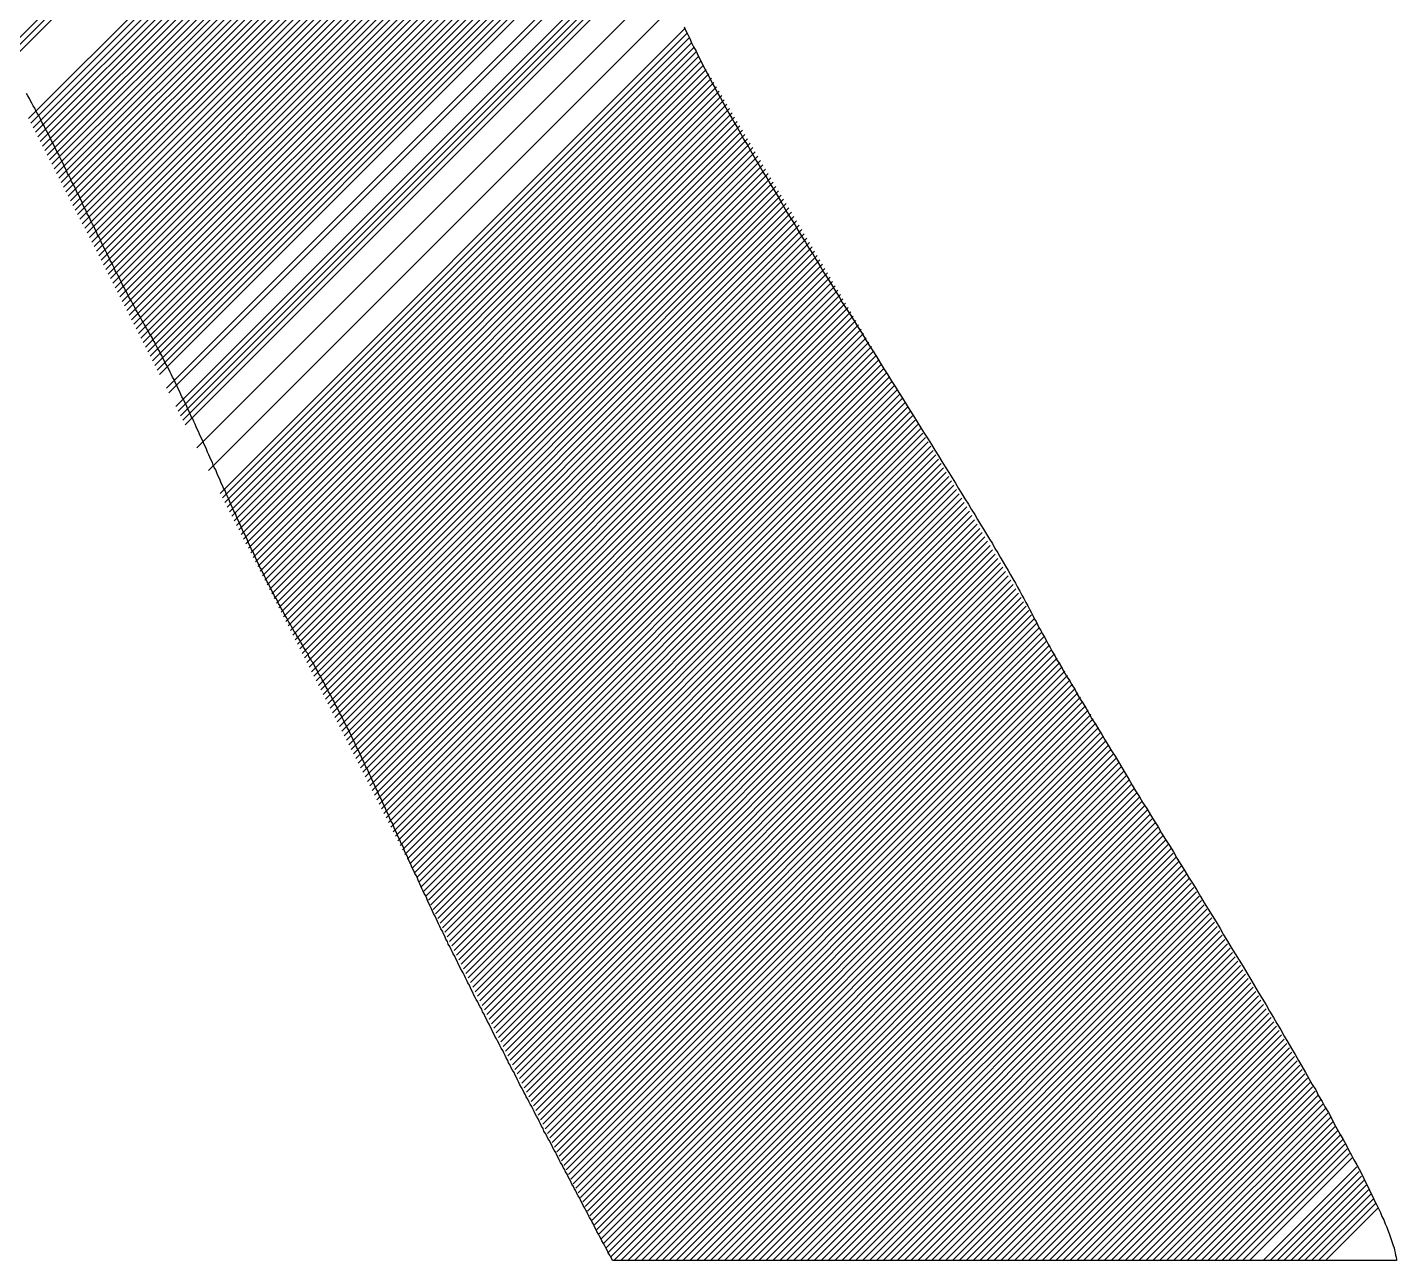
# Model space of a CAD drawing. Extents: x 3196 to 9141, y -1880 to 2325.
# Drawn here: x 9000.84 to 9014.86, y -1205.08 to -1192.46 of the extents above; entities that cross this region are included whole.
import ezdxf

# ---------------------------------------------------------------- set-up
doc = ezdxf.new("R2010")
doc.units = 0
doc.header["$MEASUREMENT"] = 0
doc.layers.add('1', color=1, linetype='CONTINUOUS')
doc.layers.add('10', color=10, linetype='CONTINUOUS')

msp = doc.modelspace()

# ---------------------------------------------------------------- linework, layer by layer
at = {"layer": '1', "linetype": 'Continuous'}
for p, q in [((8993.171068, -1200.157835), (9013.175168, -1180.153785)), ((8993.171068, -1200.228535), (9013.189618, -1180.210035)), ((8993.171068, -1200.299285), (9013.204068, -1180.266285)), ((9000.856468, -1193.391685), (9013.363168, -1180.884985)), ((9000.880418, -1193.438485), (9013.377618, -1180.941235)), ((9000.904318, -1193.485235), (9013.392118, -1180.997485)), ((9000.928268, -1193.532035), (9013.406568, -1181.053735)), ((9000.952218, -1193.578785), (9013.421018, -1181.109985)), ((9000.976168, -1193.625585), (9013.445868, -1181.155835)), ((9001.000068, -1193.672335), (9013.449968, -1181.222485)), ((9001.024018, -1193.719135), (9013.442868, -1181.300285)), ((9001.047968, -1193.765885), (9013.441368, -1181.372485)), ((9001.071868, -1193.812685), (9013.439868, -1181.444685)), ((9001.095818, -1193.859435), (9013.438368, -1181.516885)), ((9001.119768, -1193.906235), (9013.436868, -1181.589085)), ((9001.143668, -1193.952985), (9013.435418, -1181.661285)), ((9001.167618, -1193.999785), (9013.433918, -1181.733485)), ((9001.191568, -1194.046535), (9013.432418, -1181.805685)), ((9001.215468, -1194.093335), (9013.430918, -1181.877935)), ((9001.239418, -1194.140085), (9013.429418, -1181.950135)), ((9001.263368, -1194.186885), (9013.427918, -1182.022335)), ((9001.287318, -1194.233635), (9013.426418, -1182.094535)), ((9001.311218, -1194.280435), (9013.424918, -1182.166735)), ((9001.335168, -1194.327235), (9013.423418, -1182.238935)), ((9001.359118, -1194.373985), (9013.421918, -1182.311135)), ((9001.383018, -1194.420785), (9013.420418, -1182.383335)), ((9001.406968, -1194.467535), (9013.418968, -1182.455585)), ((9001.430918, -1194.514335), (9013.417468, -1182.527785)), ((9001.454818, -1194.561085), (9013.415968, -1182.599985)), ((9001.478768, -1194.607885), (9013.414468, -1182.672185)), ((9001.502718, -1194.654635), (9013.412968, -1182.744385)), ((9001.526668, -1194.701435), (9013.411468, -1182.816585)), ((9001.550568, -1194.748185), (9013.409968, -1182.888785)), ((9001.574518, -1194.794985), (9013.408468, -1182.960985)), ((9001.598468, -1194.841735), (9013.406968, -1183.033185)), ((9001.622368, -1194.888535), (9013.405468, -1183.105435)), ((9001.646318, -1194.935285), (9013.404018, -1183.177635)), ((9001.670268, -1194.982085), (9013.402518, -1183.249835)), ((9001.694168, -1195.028835), (9013.401018, -1183.322035)), ((9001.718118, -1195.075635), (9013.399518, -1183.394235)), ((9001.742068, -1195.122385), (9013.398018, -1183.466435)), ((9001.765968, -1195.169185), (9013.396518, -1183.538635)), ((9001.789918, -1195.215935), (9013.395018, -1183.610835)), ((9001.813868, -1195.262735), (9013.393518, -1183.683085)), ((9001.837818, -1195.309485), (9013.392018, -1183.755285)), ((9001.861718, -1195.356285), (9013.390518, -1183.827485)), ((9001.885668, -1195.403035), (9013.389018, -1183.899685)), ((9001.909618, -1195.449835), (9013.387568, -1183.971885)), ((9001.933518, -1195.496585), (9013.386068, -1184.044085)), ((9001.957468, -1195.543385), (9013.384568, -1184.116285)), ((9001.981418, -1195.590135), (9013.383068, -1184.188485)), ((9002.005318, -1195.636935), (9013.381568, -1184.260735)), ((9002.029268, -1195.683685), (9013.380068, -1184.332935)), ((9002.053218, -1195.730485), (9013.378568, -1184.405135)), ((9002.077168, -1195.777285), (9013.377068, -1184.477335)), ((9002.101068, -1195.824035), (9013.375568, -1184.549535)), ((9002.125018, -1195.870835), (9013.374068, -1184.621735)), ((9002.148968, -1195.917585), (9013.355718, -1184.710835)), ((9002.172868, -1195.964385), (9013.341568, -1184.795685)), ((9002.196818, -1196.011135), (9013.327418, -1184.880535)), ((9002.268618, -1196.151485), (9013.285018, -1185.135085)), ((9002.292568, -1196.198235), (9013.270868, -1185.219935)), ((9002.364368, -1196.338585), (9013.228468, -1185.474485)), ((9002.388318, -1196.385335), (9013.214318, -1185.559335)), ((9002.412218, -1196.432135), (9013.200168, -1185.644185)), ((9002.436168, -1196.478885), (9013.186018, -1185.729035)), ((9002.460118, -1196.525685), (9013.171868, -1185.813885)), ((9002.579768, -1196.759535), (9012.998218, -1186.341085)), ((9002.699468, -1196.993435), (9012.833668, -1186.859185)), ((9002.819118, -1197.227335), (9007.579418, -1192.467035)), ((9002.843068, -1197.274085), (9007.601768, -1192.515335)), ((9002.867018, -1197.320885), (9007.624168, -1192.563685)), ((9002.890918, -1197.367635), (9007.646568, -1192.611985)), ((9002.914868, -1197.414435), (9007.668968, -1192.660335)), ((9002.938818, -1197.461185), (9007.691368, -1192.708635)), ((9002.962718, -1197.507985), (9007.714468, -1192.756235)), ((9002.986668, -1197.554735), (9007.740868, -1192.800535)), ((9003.010618, -1197.601535), (9007.767318, -1192.844835)), ((9003.034518, -1197.648285), (9007.793718, -1192.889135)), ((9003.058468, -1197.695085), (9007.820118, -1192.933435)), ((9003.082418, -1197.741835), (9007.846518, -1192.977735)), ((9003.106368, -1197.788635), (9007.872968, -1193.022035)), ((9003.130268, -1197.835385), (9007.899368, -1193.066335)), ((9003.154218, -1197.882185), (9007.925768, -1193.110585)), ((9003.178168, -1197.928935), (9007.952218, -1193.154885)), ((9003.202068, -1197.975735), (9007.978618, -1193.199185)), ((9003.226018, -1198.022485), (9008.005018, -1193.243485)), ((9003.249968, -1198.069285), (9008.031418, -1193.287785)), ((9003.273868, -1198.116035), (9008.057868, -1193.332085)), ((9003.297818, -1198.162835), (9008.084268, -1193.376385)), ((9003.321768, -1198.209585), (9008.110668, -1193.420685)), ((9003.345668, -1198.256385), (9008.137118, -1193.464985)), ((9003.369618, -1198.303135), (9008.163518, -1193.509285)), ((9003.393568, -1198.349935), (9008.189918, -1193.553585)), ((9003.417518, -1198.396685), (9008.216318, -1193.597885)), ((9003.441418, -1198.443485), (9008.242768, -1193.642185)), ((9003.465368, -1198.490235), (9008.269168, -1193.686485)), ((9003.489318, -1198.537035), (9008.295568, -1193.730735)), ((9003.513218, -1198.583835), (9008.321968, -1193.775035)), ((9003.537168, -1198.630585), (9008.348418, -1193.819335)), ((9003.561118, -1198.677385), (9008.374818, -1193.863635)), ((9003.585018, -1198.724135), (9008.401218, -1193.907935)), ((9003.608968, -1198.770935), (9008.427668, -1193.952235)), ((9003.632918, -1198.817685), (9008.454068, -1193.996535)), ((9003.656868, -1198.864485), (9008.480468, -1194.040835)), ((9003.680768, -1198.911235), (9008.506868, -1194.085135)), ((9003.704718, -1198.958035), (9008.533318, -1194.129435)), ((9003.728668, -1199.004785), (9008.559718, -1194.173735)), ((9003.752568, -1199.051585), (9008.586118, -1194.218035)), ((9003.776518, -1199.098335), (9008.612568, -1194.262335)), ((9003.800468, -1199.145135), (9008.638968, -1194.306635)), ((9003.824368, -1199.191885), (9008.665368, -1194.350885)), ((9003.848318, -1199.238685), (9008.691768, -1194.395185)), ((9003.872268, -1199.285435), (9008.718218, -1194.439485)), ((9003.896218, -1199.332235), (9008.744618, -1194.483785)), ((9003.920118, -1199.378985), (9008.771018, -1194.528085)), ((9003.944068, -1199.425785), (9008.797468, -1194.572385)), ((9003.968018, -1199.472535), (9008.823868, -1194.616685)), ((9003.991918, -1199.519335), (9008.850268, -1194.660985)), ((9004.015868, -1199.566085), (9008.876668, -1194.705285)), ((9004.039818, -1199.612885), (9008.903118, -1194.749585)), ((9004.063718, -1199.659635), (9008.929518, -1194.793885)), ((9004.087668, -1199.706435), (9008.955918, -1194.838185)), ((9004.111618, -1199.753185), (9008.982368, -1194.882485)), ((9004.135518, -1199.799985), (9009.008768, -1194.926785)), ((9004.159468, -1199.846735), (9009.035168, -1194.971085)), ((9004.183418, -1199.893535), (9009.061568, -1195.015335)), ((9004.207368, -1199.940335), (9009.088018, -1195.059635)), ((9004.231268, -1199.987085), (9009.114418, -1195.103935)), ((9004.255218, -1200.033885), (9009.140818, -1195.148235)), ((9004.279168, -1200.080635), (9009.167268, -1195.192535)), ((9004.303068, -1200.127435), (9009.193668, -1195.236835)), ((9004.327018, -1200.174185), (9009.220068, -1195.281135)), ((9004.350968, -1200.220985), (9009.246468, -1195.325435)), ((9004.374868, -1200.267735), (9009.272918, -1195.369735)), ((9004.398818, -1200.314535), (9009.299318, -1195.414035)), ((9004.422768, -1200.361285), (9009.325718, -1195.458335)), ((9004.446718, -1200.408085), (9009.352168, -1195.502635)), ((9004.470618, -1200.454835), (9009.378568, -1195.546935)), ((9004.494568, -1200.501635), (9009.404968, -1195.591235)), ((9004.518518, -1200.548385), (9009.431368, -1195.635485)), ((9004.542418, -1200.595185), (9009.457818, -1195.679785)), ((9004.566368, -1200.641935), (9009.484218, -1195.724085)), ((9004.590318, -1200.688735), (9009.510618, -1195.768385)), ((9004.614218, -1200.735485), (9009.537068, -1195.812685)), ((9004.638168, -1200.782285), (9009.563468, -1195.856985)), ((9004.662118, -1200.829035), (9009.589868, -1195.901285)), ((9004.686068, -1200.875835), (9009.616268, -1195.945585)), ((9004.709968, -1200.922585), (9009.642718, -1195.989885)), ((9004.733918, -1200.969385), (9009.669118, -1196.034185)), ((9004.757868, -1201.016135), (9009.695518, -1196.078485)), ((9004.781768, -1201.062935), (9009.721968, -1196.122785)), ((9004.805718, -1201.109685), (9009.748368, -1196.167085)), ((9004.829668, -1201.156485), (9009.774768, -1196.211385)), ((9004.853568, -1201.203235), (9009.801168, -1196.255635)), ((9004.877518, -1201.250035), (9009.827618, -1196.299935)), ((9004.901468, -1201.296835), (9009.854018, -1196.344235)), ((9004.925368, -1201.343585), (9009.880418, -1196.388535)), ((9004.949318, -1201.390385), (9009.906868, -1196.432835)), ((9004.973268, -1201.437135), (9009.933268, -1196.477135)), ((9004.997218, -1201.483935), (9009.959668, -1196.521435)), ((9005.021118, -1201.530685), (9009.986068, -1196.565735)), ((9005.045068, -1201.577485), (9010.012518, -1196.610035)), ((9005.069018, -1201.624235), (9010.038918, -1196.654335)), ((9005.092918, -1201.671035), (9010.065318, -1196.698635)), ((9005.116868, -1201.717785), (9010.091768, -1196.742935)), ((9005.140818, -1201.764585), (9010.118168, -1196.787235)), ((9005.164718, -1201.811335), (9010.144568, -1196.831535)), ((9005.188668, -1201.858135), (9010.170968, -1196.875785)), ((9005.212618, -1201.904885), (9010.197418, -1196.920085)), ((9005.236568, -1201.951685), (9010.223818, -1196.964385)), ((9005.260468, -1201.998435), (9010.250218, -1197.008685)), ((9005.284418, -1202.045235), (9010.276668, -1197.052985)), ((9005.308368, -1202.091985), (9010.303068, -1197.097285)), ((9005.332268, -1202.138785), (9010.329468, -1197.141585)), ((9005.356218, -1202.185535), (9010.355868, -1197.185885)), ((9005.380168, -1202.232335), (9010.382318, -1197.230185)), ((9005.404068, -1202.279085), (9010.408718, -1197.274485)), ((9005.428018, -1202.325885), (9010.435118, -1197.318785)), ((9005.451968, -1202.372635), (9010.461568, -1197.363085)), ((9005.475918, -1202.419435), (9010.487968, -1197.407385)), ((9005.499818, -1202.466185), (9010.514368, -1197.451685)), ((9005.523768, -1202.512985), (9010.540768, -1197.495935)), ((9005.547718, -1202.559735), (9010.567218, -1197.540235)), ((9005.571618, -1202.606535), (9010.593618, -1197.584535)), ((9005.595568, -1202.653285), (9010.620018, -1197.628835)), ((9005.619518, -1202.700085), (9010.646418, -1197.673135)), ((9005.643418, -1202.746885), (9010.672868, -1197.717435)), ((9005.667368, -1202.793635), (9010.699268, -1197.761735)), ((9005.691318, -1202.840435), (9010.725668, -1197.806035)), ((9005.715218, -1202.887185), (9010.752118, -1197.850335)), ((9005.739168, -1202.933985), (9010.778518, -1197.894635)), ((9005.763118, -1202.980735), (9010.804918, -1197.938935)), ((9005.787068, -1203.027535), (9010.831318, -1197.983235)), ((9005.810968, -1203.074285), (9010.857768, -1198.027535)), ((9005.834918, -1203.121085), (9010.884168, -1198.071835)), ((9005.858868, -1203.167835), (9010.910568, -1198.116085)), ((9005.882768, -1203.214635), (9010.937018, -1198.160385)), ((9005.906718, -1203.261385), (9010.963418, -1198.204685)), ((9005.930668, -1203.308185), (9010.989818, -1198.248985)), ((9005.954568, -1203.354935), (9011.016218, -1198.293285)), ((9005.978518, -1203.401735), (9011.042668, -1198.337585)), ((9006.002468, -1203.448485), (9011.069068, -1198.381885)), ((9006.026418, -1203.495285), (9011.095468, -1198.426185)), ((9006.050318, -1203.542035), (9011.121918, -1198.470485)), ((9006.074268, -1203.588835), (9011.148318, -1198.514785)), ((9006.098218, -1203.635585), (9011.174718, -1198.559085)), ((9006.122118, -1203.682385), (9011.201118, -1198.603385)), ((9006.146068, -1203.729135), (9011.227568, -1198.647685)), ((9006.170018, -1203.775935), (9011.253968, -1198.691985)), ((9006.193918, -1203.822685), (9011.280368, -1198.736285)), ((9006.217868, -1203.869485), (9011.306818, -1198.780535)), ((9006.241818, -1203.916235), (9011.333218, -1198.824835)), ((9006.265768, -1203.963035), (9011.359618, -1198.869135)), ((9006.289668, -1204.009785), (9011.386018, -1198.913435)), ((9006.313618, -1204.056585), (9011.412468, -1198.957735)), ((9006.337568, -1204.103385), (9011.438868, -1199.002035)), ((9006.361468, -1204.150135), (9011.465268, -1199.046335)), ((9006.385418, -1204.196935), (9011.491718, -1199.090635)), ((9006.409368, -1204.243685), (9011.518118, -1199.134935)), ((9006.433268, -1204.290485), (9011.544518, -1199.179235)), ((9006.457218, -1204.337235), (9011.570918, -1199.223535)), ((9006.481168, -1204.384035), (9011.597368, -1199.267835)), ((9006.505068, -1204.430785), (9011.623768, -1199.312135)), ((9006.529018, -1204.477585), (9011.650168, -1199.356435)), ((9006.552968, -1204.524335), (9011.676618, -1199.400685)), ((9006.576918, -1204.571135), (9011.703018, -1199.444985)), ((9006.600818, -1204.617885), (9011.729418, -1199.489285)), ((9006.624768, -1204.664685), (9011.755818, -1199.533585)), ((9006.648718, -1204.711435), (9011.782268, -1199.577885)), ((9006.672618, -1204.758235), (9011.808668, -1199.622185)), ((9006.696568, -1204.804985), (9011.835068, -1199.666485)), ((9006.720518, -1204.851785), (9011.861518, -1199.710785)), ((9006.744418, -1204.898535), (9011.887918, -1199.755085)), ((9006.768368, -1204.945335), (9011.914318, -1199.799385)), ((9006.792318, -1204.992085), (9011.940718, -1199.843685)), ((9006.816268, -1205.038885), (9011.967168, -1199.887985)), ((9006.848468, -1205.077385), (9011.993568, -1199.932285)), ((9006.919168, -1205.077385), (9012.019968, -1199.976585)), ((9006.989868, -1205.077385), (9012.046418, -1200.020835)), ((9007.060618, -1205.077385), (9012.072818, -1200.065135)), ((9007.131318, -1205.077385), (9012.099218, -1200.109435)), ((9007.202018, -1205.077385), (9012.125618, -1200.153735)), ((9007.272718, -1205.077385), (9012.152068, -1200.198035)), ((9007.343418, -1205.077385), (9012.178468, -1200.242335)), ((9007.414168, -1205.077385), (9012.204868, -1200.286635)), ((9007.484868, -1205.077385), (9012.231318, -1200.330935)), ((9007.555568, -1205.077385), (9012.257718, -1200.375235)), ((9007.626268, -1205.077385), (9012.284118, -1200.419535)), ((9007.696968, -1205.077385), (9012.310518, -1200.463835)), ((9007.767718, -1205.077385), (9012.336968, -1200.508135)), ((9007.838418, -1205.077385), (9012.363368, -1200.552435)), ((9007.909118, -1205.077385), (9012.389768, -1200.596735)), ((9007.979818, -1205.077385), (9012.416218, -1200.640985)), ((9008.050568, -1205.077385), (9012.442618, -1200.685285)), ((9008.121268, -1205.077385), (9012.469018, -1200.729585)), ((9008.191968, -1205.077385), (9012.495418, -1200.773885)), ((9008.262668, -1205.077385), (9012.521868, -1200.818185)), ((9008.333368, -1205.077385), (9012.548268, -1200.862485)), ((9008.404118, -1205.077385), (9012.574668, -1200.906785)), ((9008.474818, -1205.077385), (9012.601118, -1200.951085)), ((9008.545518, -1205.077385), (9012.627518, -1200.995385)), ((9008.616218, -1205.077385), (9012.653918, -1201.039685)), ((9008.686918, -1205.077385), (9012.680318, -1201.083985)), ((9008.757668, -1205.077385), (9012.706768, -1201.128285)), ((9008.828368, -1205.077385), (9012.733168, -1201.172585)), ((9008.899068, -1205.077385), (9012.759568, -1201.216885)), ((9008.969768, -1205.077385), (9012.785968, -1201.261135)), ((9009.040518, -1205.077385), (9012.812418, -1201.305435)), ((9009.111218, -1205.077385), (9012.838818, -1201.349735)), ((9009.181918, -1205.077385), (9012.865218, -1201.394035)), ((9009.252618, -1205.077385), (9012.891668, -1201.438335)), ((9009.323318, -1205.077385), (9012.918068, -1201.482635)), ((9009.394068, -1205.077385), (9012.944468, -1201.526935)), ((9009.464768, -1205.077385), (9012.970868, -1201.571235)), ((9009.535468, -1205.077385), (9012.997318, -1201.615535)), ((9009.606168, -1205.077385), (9013.023718, -1201.659835)), ((9009.676868, -1205.077385), (9013.050118, -1201.704135)), ((9009.747618, -1205.077385), (9013.076568, -1201.748435)), ((9009.818318, -1205.077385), (9013.102968, -1201.792735)), ((9009.889018, -1205.077385), (9013.129368, -1201.837035)), ((9009.959718, -1205.077385), (9013.155768, -1201.881335)), ((9010.030468, -1205.077385), (9013.182218, -1201.925585)), ((9010.101168, -1205.077385), (9013.208618, -1201.969885)), ((9010.171868, -1205.077385), (9013.235018, -1202.014185)), ((9010.242568, -1205.077385), (9013.261468, -1202.058485)), ((9010.313268, -1205.077385), (9013.287868, -1202.102785)), ((9010.384018, -1205.077385), (9013.314268, -1202.147085)), ((9010.454718, -1205.077385), (9013.340668, -1202.191385)), ((9010.525418, -1205.077385), (9013.367118, -1202.235685)), ((9010.596118, -1205.077385), (9013.393518, -1202.279985)), ((9010.666818, -1205.077385), (9013.419918, -1202.324285)), ((9010.737568, -1205.077385), (9013.446368, -1202.368585)), ((9010.808268, -1205.077385), (9013.472768, -1202.412885)), ((9010.878968, -1205.077385), (9013.499168, -1202.457185)), ((9010.949668, -1205.077385), (9013.525568, -1202.501485)), ((9011.020418, -1205.077385), (9013.552018, -1202.545735)), ((9011.091118, -1205.077385), (9013.578418, -1202.590035)), ((9011.161818, -1205.077385), (9013.604818, -1202.634335)), ((9011.232518, -1205.077385), (9013.631268, -1202.678635)), ((9011.303218, -1205.077385), (9013.657668, -1202.722935)), ((9011.373968, -1205.077385), (9013.684068, -1202.767235)), ((9011.444668, -1205.077385), (9013.710468, -1202.811535)), ((9011.515368, -1205.077385), (9013.736918, -1202.855835)), ((9011.586068, -1205.077385), (9013.763318, -1202.900135)), ((9011.656768, -1205.077385), (9013.789718, -1202.944435)), ((9011.727518, -1205.077385), (9013.816168, -1202.988735)), ((9011.798218, -1205.077385), (9013.842568, -1203.033035)), ((9011.868918, -1205.077385), (9013.868968, -1203.077335)), ((9011.939618, -1205.077385), (9013.895368, -1203.121635)), ((9012.010368, -1205.077385), (9013.921818, -1203.165885)), ((9012.081068, -1205.077385), (9013.948218, -1203.210185)), ((9012.151768, -1205.077385), (9013.974618, -1203.254485)), ((9012.222468, -1205.077385), (9014.001068, -1203.298785)), ((9012.293168, -1205.077385), (9014.027468, -1203.343085)), ((9012.363918, -1205.077385), (9014.053868, -1203.387385)), ((9012.434618, -1205.077385), (9014.080268, -1203.431685)), ((9012.505318, -1205.077385), (9014.106718, -1203.475985)), ((9012.576018, -1205.077385), (9014.133118, -1203.520285)), ((9012.646718, -1205.077385), (9014.159518, -1203.564585)), ((9012.717468, -1205.077385), (9014.186518, -1203.608285)), ((9012.788168, -1205.077385), (9014.212368, -1203.653185)), ((9012.858868, -1205.077385), (9014.235018, -1203.701235)), ((9012.929568, -1205.077385), (9014.259268, -1203.747685)), ((9013.000318, -1205.077385), (9014.283518, -1203.794135)), ((9013.071018, -1205.077385), (9014.307768, -1203.840635)), ((9013.141718, -1205.077385), (9014.332018, -1203.887085)), ((9013.212418, -1205.077385), (9014.356268, -1203.933535)), ((9013.283118, -1205.077385), (9014.380468, -1203.980035)), ((9013.353868, -1205.077385), (9014.404718, -1204.026485)), ((9013.495268, -1205.077385), (9014.453218, -1204.119435)), ((9013.565968, -1205.077385), (9014.477468, -1204.165885)), ((9013.636668, -1205.077385), (9014.501718, -1204.212335)), ((9013.707418, -1205.077385), (9014.525968, -1204.258835)), ((9013.778118, -1205.077385), (9014.550218, -1204.305285)), ((9013.848818, -1205.077385), (9014.574418, -1204.351735)), ((9013.919518, -1205.077385), (9014.598668, -1204.398235)), ((9013.990218, -1205.077385), (9014.622918, -1204.444685)), ((9014.060968, -1205.077385), (9014.647168, -1204.491135)), ((9014.131668, -1205.077385), (9014.672368, -1204.536685))]:
    msp.add_line(p, q, dxfattribs=at)
at = {"layer": '10', "linetype": 'Continuous'}
for points in [[(9007.569168, -1192.452085), (9007.584218, -1192.492235), (9007.604318, -1192.532435), (9007.624418, -1192.572585), (9007.644468, -1192.617785), (9007.664568, -1192.657985), (9007.689668, -1192.703185), (9007.709768, -1192.748335), (9007.734868, -1192.793535), (9007.754968, -1192.838735), (9007.780068, -1192.883935), (9007.805168, -1192.934185), (9007.830318, -1192.979385), (9007.855418, -1193.029585), (9007.885518, -1193.079835), (9007.910668, -1193.130035), (9007.940768, -1193.180235), (9007.965868, -1193.230485), (9007.996018, -1193.280685), (9008.026168, -1193.335935), (9008.056268, -1193.386135), (9008.086418, -1193.441385), (9008.116568, -1193.491635), (9008.146668, -1193.546835), (9008.176818, -1193.602085), (9008.211968, -1193.657335), (9008.242118, -1193.712585), (9008.277268, -1193.772835), (9008.307368, -1193.828085), (9008.342518, -1193.883335), (9008.377718, -1193.943585), (9008.412868, -1193.998835), (9008.448018, -1194.059085), (9008.483168, -1194.114335), (9008.518318, -1194.174585), (9008.553468, -1194.234885), (9008.588618, -1194.295135), (9008.623768, -1194.355385), (9008.658918, -1194.415685), (9008.699118, -1194.475935), (9008.734268, -1194.536185), (9008.769418, -1194.596435), (9008.809568, -1194.656735), (9008.844718, -1194.716985), (9008.884918, -1194.777235), (9008.920068, -1194.837535), (9008.960268, -1194.902785), (9008.995418, -1194.963085), (9009.035568, -1195.023335), (9009.075768, -1195.088635), (9009.110918, -1195.148885), (9009.151068, -1195.209135), (9009.186218, -1195.274435), (9009.226418, -1195.334685), (9009.266568, -1195.394935), (9009.306768, -1195.460235), (9009.341918, -1195.520485), (9009.382118, -1195.580785), (9009.422268, -1195.646035), (9009.457418, -1195.706335), (9009.497618, -1195.766585), (9009.537768, -1195.826835), (9009.572918, -1195.892135), (9009.613118, -1195.952385), (9009.653268, -1196.012635), (9009.688418, -1196.072935), (9009.728618, -1196.133185), (9009.763768, -1196.193435), (9009.803918, -1196.253735), (9009.839118, -1196.313985), (9009.879268, -1196.374235), (9009.914418, -1196.434485), (9009.954618, -1196.494785), (9009.989768, -1196.555035), (9010.024918, -1196.610285), (9010.065068, -1196.670535), (9010.100218, -1196.725785), (9010.135418, -1196.786035), (9010.170568, -1196.841285), (9010.205718, -1196.901535), (9010.240868, -1196.956785), (9010.276018, -1197.012035), (9010.311168, -1197.067285), (9010.346318, -1197.122535), (9010.376468, -1197.177785), (9010.411618, -1197.232985), (9010.441718, -1197.283235), (9010.476868, -1197.338485), (9010.507018, -1197.388685), (9010.542168, -1197.443935), (9010.572318, -1197.494135), (9010.602418, -1197.544385), (9010.632568, -1197.594585), (9010.662718, -1197.644785), (9010.692818, -1197.695035), (9010.722968, -1197.740235), (9010.748068, -1197.790435), (9010.778218, -1197.835635), (9010.803318, -1197.880835), (9010.833468, -1197.931085), (9010.858568, -1197.971235), (9010.883668, -1198.016435), (9010.908768, -1198.061635), (9010.933868, -1198.101835), (9010.959018, -1198.146985), (9010.979068, -1198.187185), (9011.004218, -1198.227385), (9011.024268, -1198.267535), (9011.044368, -1198.302685), (9011.064468, -1198.342885), (9011.084568, -1198.378035), (9011.104618, -1198.413185), (9011.124718, -1198.448335), (9011.139818, -1198.483485), (9011.154868, -1198.513635), (9011.169918, -1198.538735), (9011.184968, -1198.568835), (9011.200068, -1198.598985), (9011.220168, -1198.629135), (9011.235218, -1198.664285), (9011.255318, -1198.699435), (9011.275368, -1198.734585), (9011.295468, -1198.769735), (9011.315568, -1198.804885), (9011.335668, -1198.845085), (9011.360768, -1198.885235), (9011.380868, -1198.925435), (9011.405968, -1198.965585), (9011.431068, -1199.005785), (9011.456168, -1199.050985), (9011.481268, -1199.096185), (9011.511418, -1199.141385), (9011.536518, -1199.186585), (9011.566668, -1199.231785), (9011.591768, -1199.281985), (9011.621918, -1199.332185), (9011.652018, -1199.377385), (9011.682168, -1199.427635), (9011.712318, -1199.482885), (9011.742418, -1199.533085), (9011.777568, -1199.588335), (9011.807718, -1199.638535), (9011.842868, -1199.693785), (9011.873018, -1199.749035), (9011.908168, -1199.804285), (9011.943318, -1199.859535), (9011.978468, -1199.914735), (9012.013618, -1199.975035), (9012.048768, -1200.030235), (9012.083918, -1200.090535), (9012.119068, -1200.150785), (9012.154218, -1200.211035), (9012.189368, -1200.271335), (9012.229568, -1200.331585), (9012.264718, -1200.391835), (9012.304918, -1200.452085), (9012.340068, -1200.517385), (9012.380218, -1200.577635), (9012.420418, -1200.637935), (9012.455568, -1200.703185), (9012.495718, -1200.768485), (9012.535918, -1200.828735), (9012.576068, -1200.894035), (9012.611218, -1200.959335), (9012.651418, -1201.024635), (9012.691568, -1201.089885), (9012.731768, -1201.155185), (9012.771968, -1201.215435), (9012.812118, -1201.280735), (9012.852318, -1201.351035), (9012.892468, -1201.416335), (9012.932668, -1201.481635), (9012.972818, -1201.546885), (9013.013018, -1201.612185), (9013.053168, -1201.677485), (9013.088318, -1201.742785), (9013.128518, -1201.808035), (9013.168668, -1201.873335), (9013.208868, -1201.938635), (9013.249018, -1202.003885), (9013.289218, -1202.069185), (9013.329368, -1202.134485), (9013.369568, -1202.199785), (9013.404718, -1202.265035), (9013.444868, -1202.330335), (9013.485068, -1202.395635), (9013.525268, -1202.460885), (9013.560418, -1202.526185), (9013.600568, -1202.591485), (9013.635718, -1202.651735), (9013.675918, -1202.717035), (9013.711068, -1202.782335), (9013.746218, -1202.842585), (9013.786368, -1202.907885), (9013.821518, -1202.968135), (9013.856718, -1203.028385), (9013.891868, -1203.088635), (9013.927018, -1203.153935), (9013.962168, -1203.214185), (9013.997318, -1203.274485), (9014.032468, -1203.329735), (9014.062618, -1203.389985), (9014.097768, -1203.450235), (9014.127868, -1203.505485), (9014.163018, -1203.560735), (9014.193168, -1203.620985), (9014.223318, -1203.676235), (9014.253418, -1203.731485), (9014.283568, -1203.786735), (9014.313718, -1203.836935), (9014.343818, -1203.892185), (9014.368918, -1203.942385), (9014.399068, -1203.997635), (9014.424168, -1204.047835), (9014.454318, -1204.098085), (9014.479418, -1204.143285), (9014.504518, -1204.193485), (9014.524618, -1204.238685), (9014.549718, -1204.288935), (9014.574818, -1204.334135), (9014.594918, -1204.379335), (9014.615018, -1204.419485), (9014.635118, -1204.464685), (9014.655218, -1204.504885), (9014.675268, -1204.545035), (9014.695368, -1204.585235), (9014.710418, -1204.625385), (9014.730518, -1204.660535), (9014.745568, -1204.700735), (9014.760668, -1204.735885), (9014.770718, -1204.765985), (9014.785768, -1204.801135), (9014.795818, -1204.831285), (9014.805868, -1204.861435), (9014.815918, -1204.891535), (9014.825918, -1204.921685), (9014.835968, -1204.946785), (9014.841018, -1204.971885), (9014.846018, -1204.997035), (9014.851068, -1205.022135), (9014.856068, -1205.042235), (9014.861118, -1205.062285), (9014.861118, -1205.077385), (9014.856068, -1205.077385), (9014.846018, -1205.077385), (9014.835968, -1205.077385), (9014.825918, -1205.077385), (9014.810868, -1205.077385), (9014.790768, -1205.077385), (9014.770718, -1205.077385), (9014.745568, -1205.077385), (9014.720468, -1205.077385), (9014.695368, -1205.077385), (9014.665218, -1205.077385), (9014.630068, -1205.077385), (9014.594918, -1205.077385), (9014.559768, -1205.077385), (9014.519618, -1205.077385), (9014.479418, -1205.077385), (9014.434218, -1205.077385), (9014.389018, -1205.077385), (9014.343818, -1205.077385), (9014.293618, -1205.077385), (9014.243368, -1205.077385), (9014.188168, -1205.077385), (9014.132918, -1205.077385), (9014.077668, -1205.077385), (9014.017418, -1205.077385), (9013.957118, -1205.077385), (9013.896868, -1205.077385), (9013.831568, -1205.077385), (9013.766318, -1205.077385), (9013.701018, -1205.077385), (9013.635718, -1205.077385), (9013.565418, -1205.077385), (9013.495118, -1205.077385), (9013.424818, -1205.077385), (9013.349468, -1205.077385), (9013.274168, -1205.077385), (9013.198818, -1205.077385), (9013.123468, -1205.077385), (9013.043118, -1205.077385), (9012.967818, -1205.077385), (9012.887468, -1205.077385), (9012.807118, -1205.077385), (9012.721718, -1205.077385), (9012.641368, -1205.077385), (9012.556018, -1205.077385), (9012.475668, -1205.077385), (9012.390268, -1205.077385), (9012.304918, -1205.077385), (9012.214518, -1205.077385), (9012.129118, -1205.077385), (9012.043768, -1205.077385), (9011.953368, -1205.077385), (9011.867968, -1205.077385), (9011.777568, -1205.077385), (9011.687168, -1205.077385), (9011.596818, -1205.077385), (9011.506418, -1205.077385), (9011.416018, -1205.077385), (9011.325618, -1205.077385), (9011.235218, -1205.077385), (9011.144818, -1205.077385), (9011.054418, -1205.077385), (9010.964018, -1205.077385), (9010.873618, -1205.077385), (9010.783218, -1205.077385), (9010.692818, -1205.077385), (9010.602418, -1205.077385), (9010.512068, -1205.077385), (9010.421668, -1205.077385), (9010.331268, -1205.077385), (9010.240868, -1205.077385), (9010.155468, -1205.077385), (9010.065068, -1205.077385), (9009.974668, -1205.077385), (9009.889318, -1205.077385), (9009.798918, -1205.077385), (9009.713568, -1205.077385), (9009.628168, -1205.077385), (9009.542818, -1205.077385), (9009.457418, -1205.077385), (9009.377068, -1205.077385), (9009.291718, -1205.077385), (9009.211368, -1205.077385), (9009.131018, -1205.077385), (9009.050618, -1205.077385), (9008.970268, -1205.077385), (9008.889918, -1205.077385), (9008.814618, -1205.077385), (9008.739268, -1205.077385), (9008.663968, -1205.077385), (9008.588618, -1205.077385), (9008.518318, -1205.077385), (9008.442968, -1205.077385), (9008.377718, -1205.077385), (9008.307368, -1205.077385), (9008.242118, -1205.077385), (9008.176818, -1205.077385), (9008.111518, -1205.077385), (9008.046218, -1205.077385), (9007.985968, -1205.077385), (9007.925718, -1205.077385), (9007.870468, -1205.077385), (9007.815218, -1205.077385), (9007.759968, -1205.077385), (9007.709768, -1205.077385), (9007.659568, -1205.077385), (9007.609318, -1205.077385), (9007.564118, -1205.077385), (9007.518918, -1205.077385), (9007.478768, -1205.077385), (9007.438568, -1205.077385), (9007.398418, -1205.077385), (9007.363268, -1205.077385), (9007.328118, -1205.077385), (9007.297968, -1205.077385), (9007.267818, -1205.077385), (9007.242718, -1205.077385), (9007.217618, -1205.077385), (9007.197518, -1205.077385), (9007.177418, -1205.077385), (9007.162368, -1205.077385), (9007.147318, -1205.077385), (9007.132218, -1205.077385), (9007.127218, -1205.077385), (9007.117168, -1205.077385), (9007.112168, -1205.077385), (9007.107118, -1205.077385), (9007.102118, -1205.077385), (9007.097068, -1205.077385), (9007.092068, -1205.077385), (9007.087018, -1205.077385), (9007.082018, -1205.077385), (9007.077018, -1205.077385), (9007.071968, -1205.077385), (9007.066968, -1205.077385), (9007.061918, -1205.077385), (9007.056918, -1205.077385), (9007.051868, -1205.077385), (9007.046868, -1205.077385), (9007.041818, -1205.077385), (9007.036818, -1205.077385), (9007.031818, -1205.077385), (9007.026768, -1205.077385), (9007.021768, -1205.077385), (9007.016718, -1205.077385), (9007.011718, -1205.077385), (9007.006668, -1205.077385), (9007.001668, -1205.077385), (9006.996668, -1205.077385), (9006.991618, -1205.077385), (9006.986618, -1205.077385), (9006.981568, -1205.077385), (9006.976568, -1205.077385), (9006.971518, -1205.077385), (9006.966518, -1205.077385), (9006.961468, -1205.077385), (9006.956468, -1205.077385), (9006.951468, -1205.077385), (9006.946418, -1205.077385), (9006.941418, -1205.077385), (9006.936368, -1205.077385), (9006.931368, -1205.077385), (9006.926318, -1205.077385), (9006.921318, -1205.077385), (9006.916268, -1205.077385), (9006.911268, -1205.077385), (9006.906268, -1205.077385), (9006.901218, -1205.077385), (9006.896218, -1205.077385), (9006.891168, -1205.077385), (9006.886168, -1205.077385), (9006.881118, -1205.077385), (9006.876118, -1205.077385), (9006.871118, -1205.077385), (9006.866068, -1205.077385), (9006.861068, -1205.077385), (9006.856018, -1205.077385), (9006.851018, -1205.077385), (9006.845968, -1205.077385), (9006.840968, -1205.077385), (9006.835918, -1205.077385), (9006.830918, -1205.067335), (9006.815868, -1205.042235), (9006.805818, -1205.022135), (9006.790718, -1204.997035), (9006.780718, -1204.971885), (9006.765618, -1204.946785), (9006.755568, -1204.926685), (9006.740518, -1204.901585), (9006.725468, -1204.876485), (9006.715418, -1204.851385), (9006.700368, -1204.826285), (9006.690318, -1204.806185), (9006.675218, -1204.781085), (9006.665168, -1204.755985), (9006.650118, -1204.730835), (9006.640068, -1204.705735), (9006.625018, -1204.685635), (9006.614968, -1204.660535), (9006.599918, -1204.635435), (9006.584818, -1204.610335), (9006.574818, -1204.585235), (9006.559718, -1204.560085), (9006.549668, -1204.540035), (9006.534618, -1204.514885), (9006.524568, -1204.489785), (9006.509518, -1204.464685), (9006.499468, -1204.439585), (9006.484418, -1204.414485), (9006.469318, -1204.389335), (9006.459268, -1204.364235), (9006.444218, -1204.344135), (9006.434168, -1204.319035), (9006.419118, -1204.293935), (9006.409068, -1204.268835), (9006.394018, -1204.243735), (9006.378918, -1204.218585), (9006.368918, -1204.193485), (9006.353818, -1204.168385), (9006.343768, -1204.143285), (9006.328718, -1204.123185), (9006.318668, -1204.098085), (9006.303618, -1204.072985), (9006.288518, -1204.047835), (9006.278518, -1204.022735), (9006.263418, -1203.997635), (9006.253368, -1203.972535), (9006.238318, -1203.947435), (9006.223268, -1203.922285), (9006.213218, -1203.897185), (9006.198168, -1203.872085), (9006.188118, -1203.846985), (9006.173018, -1203.826885), (9006.162968, -1203.801785), (9006.147918, -1203.776685), (9006.132868, -1203.751585), (9006.122818, -1203.726435), (9006.107768, -1203.701335), (9006.097718, -1203.676235), (9006.082618, -1203.651135), (9006.072618, -1203.626035), (9006.057518, -1203.600885), (9006.042468, -1203.575785), (9006.032418, -1203.550685), (9006.017368, -1203.525585), (9006.007318, -1203.500485), (9005.992268, -1203.475335), (9005.977168, -1203.450235), (9005.967118, -1203.425135), (9005.952068, -1203.400035), (9005.942018, -1203.379935), (9005.926968, -1203.354835), (9005.916918, -1203.329735), (9005.901868, -1203.304585), (9005.886768, -1203.279485), (9005.876718, -1203.254385), (9005.861668, -1203.229285), (9005.851618, -1203.204185), (9005.836568, -1203.179035), (9005.826518, -1203.153935), (9005.811468, -1203.128835), (9005.796368, -1203.103735), (9005.786318, -1203.078635), (9005.771268, -1203.053485), (9005.761218, -1203.028385), (9005.746168, -1203.003285), (9005.736118, -1202.978185), (9005.721068, -1202.953085), (9005.711018, -1202.927935), (9005.695968, -1202.902835), (9005.680868, -1202.877735), (9005.670818, -1202.852635), (9005.655768, -1202.827535), (9005.645718, -1202.807435), (9005.630668, -1202.782335), (9005.620618, -1202.757185), (9005.605568, -1202.732085), (9005.595518, -1202.706985), (9005.580418, -1202.681885), (9005.570418, -1202.656785), (9005.555318, -1202.631635), (9005.545268, -1202.606535), (9005.530218, -1202.581435), (9005.520168, -1202.556335), (9005.505118, -1202.531235), (9005.495068, -1202.506085), (9005.480018, -1202.480985), (9005.464918, -1202.455885), (9005.454868, -1202.430785), (9005.439818, -1202.405685), (9005.429768, -1202.385585), (9005.414718, -1202.360485), (9005.404668, -1202.335335), (9005.389618, -1202.310235), (9005.379568, -1202.285135), (9005.369518, -1202.260035), (9005.354468, -1202.234935), (9005.344418, -1202.209785), (9005.329318, -1202.184685), (9005.319318, -1202.159585), (9005.304218, -1202.134485), (9005.294168, -1202.114385), (9005.279118, -1202.089285), (9005.269068, -1202.064185), (9005.254018, -1202.039035), (9005.243968, -1202.013935), (9005.228918, -1201.988835), (9005.218868, -1201.963735), (9005.203768, -1201.938635)], [(9005.203768, -1201.938635), (9005.193768, -1201.913485), (9005.178668, -1201.888385), (9005.168618, -1201.863285), (9005.153568, -1201.838185), (9005.143518, -1201.813085), (9005.128468, -1201.787935), (9005.118418, -1201.757835), (9005.103368, -1201.732735), (9005.093318, -1201.707585), (9005.078218, -1201.682485), (9005.068218, -1201.657385), (9005.053118, -1201.632285), (9005.043068, -1201.607185), (9005.028018, -1201.577035), (9005.017968, -1201.551935), (9005.002918, -1201.526835), (9004.992868, -1201.501685), (9004.982818, -1201.476585), (9004.967768, -1201.451485), (9004.957718, -1201.426385), (9004.942668, -1201.401285), (9004.932618, -1201.371135), (9004.922568, -1201.346035), (9004.907468, -1201.320935), (9004.897468, -1201.295785), (9004.882368, -1201.270685), (9004.872318, -1201.245585), (9004.862318, -1201.220485), (9004.847218, -1201.195385), (9004.837168, -1201.165235), (9004.827118, -1201.140135), (9004.812068, -1201.115035), (9004.802018, -1201.089885), (9004.786968, -1201.064785), (9004.776918, -1201.039685), (9004.766868, -1201.014585), (9004.751818, -1200.989485), (9004.741768, -1200.964335), (9004.731718, -1200.934235), (9004.716668, -1200.909085), (9004.706618, -1200.883985), (9004.696568, -1200.858885), (9004.686518, -1200.833785), (9004.671468, -1200.808685), (9004.661418, -1200.783535), (9004.651368, -1200.758435), (9004.636318, -1200.733335), (9004.626268, -1200.708235), (9004.616218, -1200.683135), (9004.601168, -1200.657985), (9004.591118, -1200.627885), (9004.581068, -1200.602785), (9004.566018, -1200.577635), (9004.555968, -1200.552535), (9004.545918, -1200.527435), (9004.535868, -1200.502335), (9004.520818, -1200.477235), (9004.510768, -1200.452085), (9004.500718, -1200.426985), (9004.485668, -1200.401885), (9004.475618, -1200.376785), (9004.465568, -1200.351685), (9004.450468, -1200.326535), (9004.440468, -1200.301435), (9004.430418, -1200.276335), (9004.415318, -1200.251235), (9004.405268, -1200.226135), (9004.395268, -1200.200985), (9004.380168, -1200.175885), (9004.370118, -1200.150785), (9004.360118, -1200.125685), (9004.345018, -1200.100585), (9004.334968, -1200.075435), (9004.324918, -1200.050335), (9004.309868, -1200.025235), (9004.299818, -1200.000135), (9004.289768, -1199.975035), (9004.274718, -1199.949885), (9004.264668, -1199.924785), (9004.254618, -1199.899685), (9004.239568, -1199.874585), (9004.229518, -1199.849485), (9004.214468, -1199.824335), (9004.204418, -1199.799235), (9004.194368, -1199.774135), (9004.179318, -1199.749035), (9004.169268, -1199.723935), (9004.154168, -1199.698785), (9004.144168, -1199.673685), (9004.134118, -1199.648585), (9004.119018, -1199.623485), (9004.109018, -1199.603385), (9004.093918, -1199.578285), (9004.083868, -1199.553185), (9004.068818, -1199.528035), (9004.058768, -1199.502935), (9004.043718, -1199.477835), (9004.033668, -1199.452735), (9004.018618, -1199.427635), (9004.008568, -1199.402485), (9003.993468, -1199.382435), (9003.983468, -1199.357335), (9003.968368, -1199.332185), (9003.958318, -1199.307085), (9003.943268, -1199.281985), (9003.928218, -1199.256885), (9003.918168, -1199.231785), (9003.903068, -1199.211685), (9003.893068, -1199.186585), (9003.877968, -1199.161435), (9003.862918, -1199.136335), (9003.852868, -1199.111235), (9003.837818, -1199.086135), (9003.822718, -1199.066035), (9003.812718, -1199.040935), (9003.797618, -1199.015835), (9003.782568, -1198.990685), (9003.772518, -1198.965585), (9003.757468, -1198.945485), (9003.742368, -1198.920385), (9003.727318, -1198.895285), (9003.717268, -1198.870185), (9003.702218, -1198.850085), (9003.687168, -1198.824985), (9003.672068, -1198.799885), (9003.657018, -1198.774735), (9003.646968, -1198.754685), (9003.631918, -1198.729585), (9003.616818, -1198.704435), (9003.601768, -1198.684385), (9003.591718, -1198.659235), (9003.576668, -1198.639185), (9003.561618, -1198.614035), (9003.546518, -1198.588935), (9003.536468, -1198.568835), (9003.521418, -1198.543735), (9003.506368, -1198.518635), (9003.496318, -1198.498535), (9003.481268, -1198.473435), (9003.471218, -1198.448335), (9003.456118, -1198.423235), (9003.441068, -1198.403135), (9003.431018, -1198.378035), (9003.415968, -1198.352935), (9003.405918, -1198.327785), (9003.390868, -1198.302685), (9003.375768, -1198.277585), (9003.365718, -1198.257485), (9003.350668, -1198.232385), (9003.340618, -1198.207285), (9003.325568, -1198.182185), (9003.315518, -1198.157035), (9003.300468, -1198.131935), (9003.290418, -1198.106835), (9003.275318, -1198.081735), (9003.265318, -1198.056635), (9003.250218, -1198.031485), (9003.240168, -1198.006385), (9003.225118, -1197.981285), (9003.215068, -1197.956185), (9003.200018, -1197.931085), (9003.189968, -1197.905935), (9003.174918, -1197.875835), (9003.164868, -1197.850735), (9003.154818, -1197.825585), (9003.139768, -1197.800485), (9003.129718, -1197.775385), (9003.114618, -1197.750285), (9003.104618, -1197.725185), (9003.094568, -1197.695035), (9003.079468, -1197.669935), (9003.069418, -1197.644785), (9003.054368, -1197.619685), (9003.044318, -1197.594585), (9003.034268, -1197.569485), (9003.019218, -1197.539335), (9003.009168, -1197.514235), (9002.994118, -1197.489135), (9002.984068, -1197.464035), (9002.974018, -1197.433885), (9002.958968, -1197.408785), (9002.948918, -1197.383685), (9002.938868, -1197.358535), (9002.923818, -1197.333435), (9002.913768, -1197.303335), (9002.903718, -1197.278185), (9002.888668, -1197.253085), (9002.878618, -1197.227985), (9002.868568, -1197.197835), (9002.853518, -1197.172735), (9002.843468, -1197.147635), (9002.828368, -1197.122535), (9002.818318, -1197.092385), (9002.808318, -1197.067285), (9002.793218, -1197.042185), (9002.783168, -1197.017035), (9002.773118, -1196.986935), (9002.758068, -1196.961835), (9002.748018, -1196.936685), (9002.737968, -1196.911585), (9002.722918, -1196.881485), (9002.712868, -1196.856335), (9002.702818, -1196.831235), (9002.687768, -1196.806135), (9002.677718, -1196.775985), (9002.667668, -1196.750885), (9002.652618, -1196.725785), (9002.642568, -1196.700685), (9002.632518, -1196.675585), (9002.617468, -1196.645435), (9002.607418, -1196.620335), (9002.597368, -1196.595235), (9002.582318, -1196.570085), (9002.572268, -1196.544985), (9002.562218, -1196.519885), (9002.547168, -1196.489735), (9002.537118, -1196.464635), (9002.522018, -1196.439535), (9002.512018, -1196.414435), (9002.501968, -1196.389285), (9002.486868, -1196.364185), (9002.476868, -1196.339085), (9002.466818, -1196.313985), (9002.451718, -1196.288885), (9002.441668, -1196.263735), (9002.426618, -1196.238635), (9002.416568, -1196.213535), (9002.406518, -1196.188435), (9002.391468, -1196.163335), (9002.381418, -1196.138185), (9002.366368, -1196.113085), (9002.356318, -1196.087985), (9002.346268, -1196.062885), (9002.331218, -1196.037785), (9002.321168, -1196.012635), (9002.306118, -1195.987535), (9002.296068, -1195.962435), (9002.280968, -1195.937335), (9002.270918, -1195.917235), (9002.255868, -1195.892135), (9002.245818, -1195.867035), (9002.230768, -1195.841935), (9002.220718, -1195.816785), (9002.205668, -1195.796735), (9002.195618, -1195.771585), (9002.180568, -1195.746485), (9002.170518, -1195.726385), (9002.155418, -1195.701285), (9002.145368, -1195.676185), (9002.130318, -1195.656085), (9002.120268, -1195.630985), (9002.105218, -1195.605885), (9002.090168, -1195.585785), (9002.080118, -1195.560685), (9002.065018, -1195.540585), (9002.055018, -1195.515485), (9002.039918, -1195.495385), (9002.029868, -1195.475285), (9002.014818, -1195.455235), (9002.004768, -1195.435135), (9001.994718, -1195.415035), (9001.979668, -1195.389935), (9001.969618, -1195.369835), (9001.954568, -1195.349735), (9001.944518, -1195.324635), (9001.934468, -1195.304535), (9001.919418, -1195.279435), (9001.909368, -1195.259335), (9001.894268, -1195.234235), (9001.884268, -1195.214185), (9001.869168, -1195.189035), (9001.859118, -1195.163935), (9001.844068, -1195.143835), (9001.834018, -1195.118735), (9001.818968, -1195.093635), (9001.808918, -1195.068535), (9001.793868, -1195.043435), (9001.783818, -1195.018285), (9001.768718, -1194.993185), (9001.758718, -1194.973085), (9001.743618, -1194.947985), (9001.733568, -1194.917885), (9001.718518, -1194.892735), (9001.708468, -1194.867635), (9001.693418, -1194.842535), (9001.683368, -1194.817435), (9001.668318, -1194.792335), (9001.658268, -1194.767185), (9001.643168, -1194.742085), (9001.628118, -1194.711985), (9001.618068, -1194.686835), (9001.603018, -1194.661735), (9001.592968, -1194.631585), (9001.577918, -1194.606485), (9001.562818, -1194.581385), (9001.552818, -1194.551235), (9001.537718, -1194.526135), (9001.527668, -1194.501035), (9001.512618, -1194.470885), (9001.497568, -1194.445785), (9001.487518, -1194.420685), (9001.472468, -1194.390535), (9001.457368, -1194.365435), (9001.447318, -1194.335335), (9001.432268, -1194.310185), (9001.417218, -1194.280085), (9001.407168, -1194.254935), (9001.392068, -1194.224835), (9001.382068, -1194.199735), (9001.366968, -1194.169585), (9001.351918, -1194.144485), (9001.341868, -1194.114335), (9001.326818, -1194.089235), (9001.311718, -1194.059085), (9001.296668, -1194.033985), (9001.286618, -1194.003835), (9001.271568, -1193.978735), (9001.256518, -1193.953635), (9001.246468, -1193.923485), (9001.231368, -1193.898385), (9001.216318, -1193.868285), (9001.206268, -1193.843135), (9001.191218, -1193.813035), (9001.176168, -1193.787935), (9001.166118, -1193.757785), (9001.151018, -1193.732685), (9001.135968, -1193.707585), (9001.120918, -1193.677435), (9001.110868, -1193.652335), (9001.095818, -1193.627185), (9001.080718, -1193.597085), (9001.070668, -1193.571985), (9001.055618, -1193.546835), (9001.040568, -1193.516735), (9001.025468, -1193.491635), (9001.015418, -1193.466485), (9001.000368, -1193.441385), (9000.985318, -1193.411285), (9000.975268, -1193.386135), (9000.960218, -1193.361035), (9000.945118, -1193.335935), (9000.930068, -1193.310835), (9000.920018, -1193.285735), (9000.904968, -1193.260585), (9000.889868, -1193.235485), (9000.874818, -1193.210385), (9000.864768, -1193.185285), (9000.849718, -1193.160185), (9000.834668, -1193.135035)]]:
    msp.add_lwpolyline(points, dxfattribs=at)

doc.saveas('drawing.dxf')
